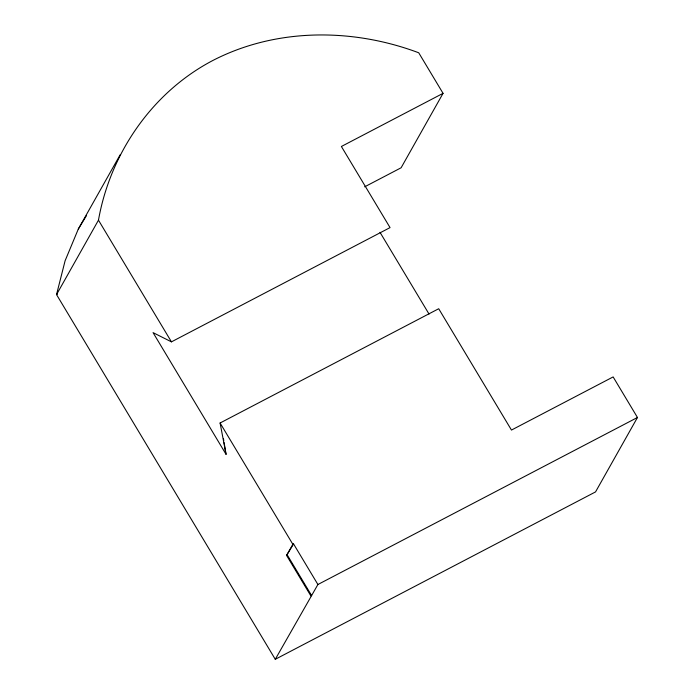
<?xml version="1.0" encoding="UTF-8"?>
<svg xmlns="http://www.w3.org/2000/svg" width="694" height="694" viewBox="0 0 694 694"><rect width="100%" height="100%" fill="white"/><g stroke="black" fill="none" stroke-linecap="round" stroke-linejoin="round"><path stroke-width="1.04" d="M443.05 93.343L341.387 146.477L390.045 227.606L171.453 341.856L153.062 332.634L226.044 454.327L220.093 423.002L438.703 308.735L511.469 430.063L613.14 376.92L637.465 417.484L595.53 491.916L275.275 659.3L56.535 294.594L98.47 220.163C110.329 153.218 152.342 92.085 212.98 60.413C276.377 27.717 352.708 27.994 418.725 52.779L443.05 93.343L401.115 167.775L364.662 186.825M120.227 154.675L78.283 229.098L65.106 260.762L56.535 294.594L57.229 294.23M275.275 659.3L317.904 584.513L637.465 417.484M310.903 595.973L286.57 555.408L292.859 544.322L293.579 543.949L317.904 584.513M286.57 555.408L293.579 543.949M78.283 229.098L86.507 215.548M380.008 232.325L429.039 314.07M98.47 220.163L171.453 341.856M220.093 423.002L292.859 544.322M287.299 555.035L311.623 595.599M223.433 438.478L223.78 440.586M224.127 442.703L226.044 454.327"/></g></svg>
